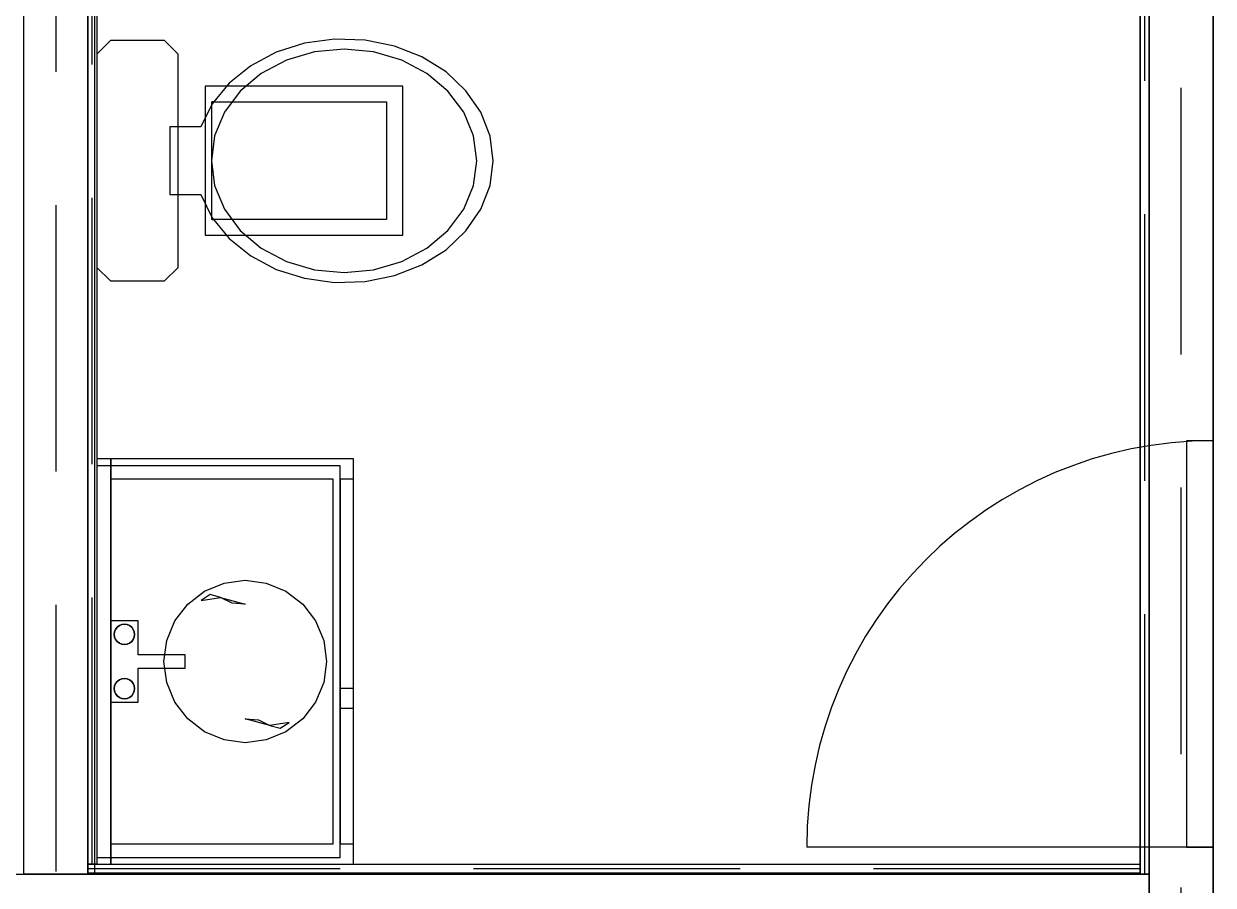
# Model space of a CAD drawing. Extents: x -23.2 to 18.8, y -18.4 to 11.3.
# Drawn here: x -0.446 to 1.784, y 2.09 to 3.706 of the extents above; entities that cross this region are included whole.
import ezdxf

# ---------------------------------------------------------------- set-up
doc = ezdxf.new("R2010")
doc.units = 0
doc.linetypes.add('DASHED', pattern=[0.75, 0.5, -0.25])
for name, color, linetype in [('EJE_MUROS', 8, 'CONTINUOUS'), ('FLOWTERMINAL', 8, 'CONTINUOUS'), ('LOSAS', 3, 'CONTINUOUS'), ('MUROS', 7, 'CONTINUOUS'), ('PUERTAS', 6, 'CONTINUOUS'), ('VIGAS', 5, 'CONTINUOUS')]:
    doc.layers.add(name, color=color, linetype=linetype)

msp = doc.modelspace()

# ---------------------------------------------------------------- linework, layer by layer
at = {"layer": 'EJE_MUROS', "linetype": 'DASHED'}
for p, q in [((1.7238, 0.8359), (1.7238, 5.7622)), ((-0.3862, 4.8659), (-0.3862, 2.1109)), ((-0.3177, 2.1297), (-0.3177, 4.8489)), ((1.6553, 4.8489), (1.6553, 2.1109)), ((1.6468, 2.1212), (-0.3262, 2.1212))]:
    msp.add_line(p, q, dxfattribs=at)
at = {"layer": 'FLOWTERMINAL'}
for p, q in [((-0.2838, 3.6743, 4.2383), (-0.3092, 3.6489, 4.2383)), ((-0.1822, 3.6743, 4.2383), (-0.2838, 3.6743, 4.2383)), ((-0.1568, 3.6489, 4.2383), (-0.1822, 3.6743, 4.2383)), ((0.0804, 3.6694, 3.8764), (0.0273, 3.6525, 3.8764)), ((0.1366, 3.6771, 3.8764), (0.0804, 3.6694, 3.8764)), ((0.1544, 3.6585, 3.897), (0.099, 3.6532, 3.897)), ((0.1936, 3.6753, 3.8764), (0.1366, 3.6771, 3.8764)), ((0.2098, 3.6532, 3.897), (0.1544, 3.6585, 3.897)), ((0.2489, 3.6641, 3.8764), (0.1936, 3.6753, 3.8764)), ((0.3003, 3.6439, 3.8764), (0.2489, 3.6641, 3.8764)), ((-0.3092, 3.6489, 4.2383), (-0.3092, 3.2489, 4.2383)), ((-0.1568, 3.2489, 4.2383), (-0.1568, 3.6489, 4.2383)), ((0.0273, 3.6525, 3.8764), (-0.0205, 3.6272, 3.8764)), ((0.0464, 3.6377, 3.897), (-0.0008, 3.6128, 3.897)), ((0.099, 3.6532, 3.897), (0.0464, 3.6377, 3.897)), ((0.2624, 3.6377, 3.897), (0.2098, 3.6532, 3.897)), ((0.3096, 3.6128, 3.897), (0.2624, 3.6377, 3.897)), ((0.3456, 3.6156, 3.8764), (0.3003, 3.6439, 3.8764)), ((-0.0205, 3.6272, 3.8764), (-0.0611, 3.5944, 3.8764)), ((-0.0008, 3.6128, 3.897), (-0.0402, 3.5796, 3.897)), ((0.349, 3.5796, 3.897), (0.3096, 3.6128, 3.897)), ((0.3829, 3.5804, 3.8764), (0.3456, 3.6156, 3.8764)), ((-0.0611, 3.5944, 3.8764), (-0.0927, 3.5556, 3.8764)), ((0.2647, 3.5886, 3.5105), (-0.106, 3.5886, 3.5105)), ((-0.106, 3.5886, 3.5105), (-0.106, 3.3092, 3.5105)), ((-0.0402, 3.5796, 3.897), (-0.0699, 3.5398, 3.897)), ((0.2647, 3.3092, 3.5105), (0.2647, 3.5886, 3.5105)), ((0.3787, 3.5398, 3.897), (0.349, 3.5796, 3.897)), ((0.4108, 3.5398, 3.8764), (0.3829, 3.5804, 3.8764)), ((-0.0927, 3.5556, 3.8764), (-0.114, 3.5124, 3.8764)), ((-0.0903, 3.5592, 3.8272), (-0.0933, 3.5592, 3.8272)), ((-0.0933, 3.5592, 3.8272), (-0.0933, 3.5548, 3.8272)), ((-0.0933, 3.3386, 3.5105), (-0.0933, 3.5592, 3.5105)), ((-0.0933, 3.5592, 3.5105), (0.2338, 3.5592, 3.5105)), ((-0.0933, 3.5548, 3.8272), (-0.0918, 3.557, 3.8272)), ((-0.0918, 3.557, 3.8272), (-0.0903, 3.5592, 3.8272)), ((0.2338, 3.5592, 3.5105), (0.2338, 3.3386, 3.5105)), ((-0.0699, 3.5398, 3.897), (-0.0883, 3.4955, 3.897)), ((0.3971, 3.4955, 3.897), (0.3787, 3.5398, 3.897)), ((0.428, 3.4953, 3.8764), (0.4108, 3.5398, 3.8764)), ((-0.114, 3.5124, 3.8764), (-0.1726, 3.5124, 3.8764)), ((-0.1726, 3.5124, 3.8764), (-0.1726, 3.3854, 3.8764)), ((-0.0883, 3.4955, 3.897), (-0.0945, 3.4489, 3.897)), ((0.4033, 3.4489, 3.897), (0.3971, 3.4955, 3.897)), ((0.4338, 3.4489, 3.8764), (0.428, 3.4953, 3.8764)), ((-0.0945, 3.4489, 3.897), (-0.0883, 3.4023, 3.897)), ((0.3971, 3.4023, 3.897), (0.4033, 3.4489, 3.897)), ((0.428, 3.4025, 3.8764), (0.4338, 3.4489, 3.8764)), ((-0.0883, 3.4023, 3.897), (-0.0699, 3.358, 3.897)), ((0.3787, 3.358, 3.897), (0.3971, 3.4023, 3.897)), ((0.4108, 3.3581, 3.8764), (0.428, 3.4025, 3.8764)), ((-0.1726, 3.3854, 3.8764), (-0.114, 3.3854, 3.8764)), ((-0.114, 3.3854, 3.8764), (-0.0927, 3.3422, 3.8764)), ((-0.0699, 3.358, 3.897), (-0.0402, 3.3183, 3.897)), ((0.349, 3.3183, 3.897), (0.3787, 3.358, 3.897)), ((0.3829, 3.3174, 3.8764), (0.4108, 3.3581, 3.8764)), ((-0.0918, 3.3408, 3.8272), (-0.0933, 3.3431, 3.8272)), ((-0.0933, 3.3431, 3.8272), (-0.0933, 3.3386, 3.8272)), ((-0.0933, 3.3386, 3.8272), (-0.0903, 3.3386, 3.8272)), ((0.2338, 3.3386, 3.5105), (-0.0933, 3.3386, 3.5105)), ((-0.0927, 3.3422, 3.8764), (-0.0611, 3.3034, 3.8764)), ((-0.0903, 3.3386, 3.8272), (-0.0918, 3.3408, 3.8272)), ((-0.106, 3.3092, 3.5105), (0.2647, 3.3092, 3.5105)), ((-0.0611, 3.3034, 3.8764), (-0.0205, 3.2707, 3.8764)), ((-0.0402, 3.3183, 3.897), (-0.0008, 3.2851, 3.897)), ((0.3096, 3.2851, 3.897), (0.349, 3.3183, 3.897)), ((0.3456, 3.2822, 3.8764), (0.3829, 3.3174, 3.8764)), ((-0.0008, 3.2851, 3.897), (0.0464, 3.2601, 3.897)), ((0.2624, 3.2601, 3.897), (0.3096, 3.2851, 3.897)), ((0.3003, 3.2539, 3.8764), (0.3456, 3.2822, 3.8764)), ((-0.0205, 3.2707, 3.8764), (0.0273, 3.2453, 3.8764)), ((0.0464, 3.2601, 3.897), (0.099, 3.2446, 3.897)), ((0.2098, 3.2446, 3.897), (0.2624, 3.2601, 3.897)), ((-0.3092, 3.2489, 4.2383), (-0.2838, 3.2235, 4.2383)), ((-0.1822, 3.2235, 4.2383), (-0.1568, 3.2489, 4.2383)), ((0.0273, 3.2453, 3.8764), (0.0804, 3.2285, 3.8764)), ((0.099, 3.2446, 3.897), (0.1544, 3.2394, 3.897)), ((0.1544, 3.2394, 3.897), (0.2098, 3.2446, 3.897)), ((0.1936, 3.2226, 3.8764), (0.2489, 3.2338, 3.8764)), ((0.2489, 3.2338, 3.8764), (0.3003, 3.2539, 3.8764)), ((-0.2838, 3.2235, 4.2383), (-0.1822, 3.2235, 4.2383)), ((0.0804, 3.2285, 3.8764), (0.1366, 3.2208, 3.8764)), ((0.1366, 3.2208, 3.8764), (0.1936, 3.2226, 3.8764)), ((-0.2828, 2.8898, 4.3526), (-0.309, 2.8898, 4.3526)), ((-0.309, 2.8898, 4.3526), (-0.309, 2.1298, 4.3526)), ((0.1468, 2.8771, 4.232), (-0.309, 2.8771, 4.232)), ((-0.309, 2.8771, 4.232), (-0.309, 2.1425, 4.232)), ((0.1722, 2.8898, 4.251), (-0.2828, 2.8898, 4.251)), ((-0.2828, 2.8898, 4.251), (-0.2828, 2.1298, 4.251)), ((-0.2828, 2.1298, 4.3526), (-0.2828, 2.8898, 4.3526)), ((0.1468, 2.1425, 4.232), (0.1468, 2.8771, 4.232)), ((0.1722, 2.1298, 4.251), (0.1722, 2.8898, 4.251)), ((0.1341, 2.8517, 3.8383), (-0.2828, 2.8517, 3.8383)), ((-0.2828, 2.8517, 3.8383), (-0.2828, 2.1679, 3.8383)), ((0.1341, 2.1679, 3.8383), (0.1341, 2.8517, 3.8383)), ((0.1722, 2.8517, 4.2066), (0.1468, 2.8517, 4.2066)), ((0.1468, 2.8517, 4.2066), (0.1468, 2.1679, 4.2066)), ((0.1722, 2.8517, 4.0415), (0.1468, 2.8517, 4.0415)), ((0.1468, 2.8517, 4.0415), (0.1468, 2.46, 4.0415)), ((0.1722, 2.1679, 4.2066), (0.1722, 2.8517, 4.2066)), ((0.1722, 2.46, 4.0415), (0.1722, 2.8517, 4.0415)), ((-0.1072, 2.6418, 4.251), (-0.0704, 2.657, 4.251)), ((-0.0704, 2.657, 4.251), (-0.031, 2.6622, 4.251)), ((-0.031, 2.6622, 4.251), (0.0085, 2.657, 4.251)), ((0.0085, 2.657, 4.251), (0.0452, 2.6418, 4.251)), ((-0.1387, 2.6176, 4.251), (-0.1072, 2.6418, 4.251)), ((-0.0968, 2.6352, 4.1946), (-0.1136, 2.6241, 4.1932)), ((-0.0771, 2.6298, 4.1692), (-0.0968, 2.6352, 4.1946)), ((0.0452, 2.6418, 4.251), (0.0768, 2.6176, 4.251)), ((-0.163, 2.586, 4.251), (-0.1387, 2.6176, 4.251)), ((-0.1136, 2.6241, 4.1932), (-0.0771, 2.6298, 4.1692)), ((-0.0771, 2.6298, 4.1692), (-0.031, 2.6176, 4.1433)), ((-0.0556, 2.6193, 4.1479), (-0.0771, 2.6298, 4.1692)), ((-0.031, 2.6176, 4.1433), (-0.0556, 2.6193, 4.1479)), ((0.0768, 2.6176, 4.251), (0.101, 2.586, 4.251)), ((-0.232, 2.586, 4.2764), (-0.2828, 2.586, 4.2764)), ((-0.2828, 2.586, 4.2764), (-0.2828, 2.4336, 4.2764)), ((-0.2758, 2.5656, 4.3145), (-0.2764, 2.5606, 4.3145)), ((-0.2764, 2.5606, 4.2764), (-0.2758, 2.5656, 4.2764)), ((-0.2739, 2.5701, 4.3145), (-0.2758, 2.5656, 4.3145)), ((-0.2758, 2.5656, 4.2764), (-0.2739, 2.5701, 4.2764)), ((-0.2708, 2.5741, 4.3145), (-0.2739, 2.5701, 4.3145)), ((-0.2739, 2.5701, 4.2764), (-0.2708, 2.5741, 4.2764)), ((-0.2669, 2.5771, 4.3145), (-0.2708, 2.5741, 4.3145)), ((-0.2708, 2.5741, 4.2764), (-0.2669, 2.5771, 4.2764)), ((-0.2623, 2.579, 4.3145), (-0.2669, 2.5771, 4.3145)), ((-0.2669, 2.5771, 4.2764), (-0.2623, 2.579, 4.2764)), ((-0.2574, 2.5797, 4.3145), (-0.2623, 2.579, 4.3145)), ((-0.2623, 2.579, 4.2764), (-0.2574, 2.5797, 4.2764)), ((-0.2524, 2.579, 4.3145), (-0.2574, 2.5797, 4.3145)), ((-0.2574, 2.5797, 4.2764), (-0.2524, 2.579, 4.2764)), ((-0.2479, 2.5771, 4.3145), (-0.2524, 2.579, 4.3145)), ((-0.2524, 2.579, 4.2764), (-0.2479, 2.5771, 4.2764)), ((-0.2439, 2.5741, 4.3145), (-0.2479, 2.5771, 4.3145)), ((-0.2479, 2.5771, 4.2764), (-0.2439, 2.5741, 4.2764)), ((-0.2409, 2.5701, 4.3145), (-0.2439, 2.5741, 4.3145)), ((-0.2439, 2.5741, 4.2764), (-0.2409, 2.5701, 4.2764)), ((-0.239, 2.5656, 4.3145), (-0.2409, 2.5701, 4.3145)), ((-0.2409, 2.5701, 4.2764), (-0.239, 2.5656, 4.2764)), ((-0.2383, 2.5606, 4.3145), (-0.239, 2.5656, 4.3145)), ((-0.239, 2.5656, 4.2764), (-0.2383, 2.5606, 4.2764)), ((-0.232, 2.5225, 4.2764), (-0.232, 2.586, 4.2764)), ((-0.1782, 2.5493, 4.251), (-0.163, 2.586, 4.251)), ((0.101, 2.586, 4.251), (0.1162, 2.5493, 4.251)), ((-0.2764, 2.5606, 4.3145), (-0.2758, 2.5557, 4.3145)), ((-0.2758, 2.5557, 4.2764), (-0.2764, 2.5606, 4.2764)), ((-0.2758, 2.5557, 4.3145), (-0.2739, 2.5511, 4.3145)), ((-0.2739, 2.5511, 4.2764), (-0.2758, 2.5557, 4.2764)), ((-0.2739, 2.5511, 4.3145), (-0.2708, 2.5472, 4.3145)), ((-0.2708, 2.5472, 4.2764), (-0.2739, 2.5511, 4.2764)), ((-0.2708, 2.5472, 4.3145), (-0.2669, 2.5441, 4.3145)), ((-0.2669, 2.5441, 4.2764), (-0.2708, 2.5472, 4.2764)), ((-0.2669, 2.5441, 4.3145), (-0.2623, 2.5422, 4.3145)), ((-0.2623, 2.5422, 4.2764), (-0.2669, 2.5441, 4.2764)), ((-0.2623, 2.5422, 4.3145), (-0.2574, 2.5416, 4.3145)), ((-0.2574, 2.5416, 4.2764), (-0.2623, 2.5422, 4.2764)), ((-0.2574, 2.5416, 4.3145), (-0.2524, 2.5422, 4.3145)), ((-0.2524, 2.5422, 4.2764), (-0.2574, 2.5416, 4.2764)), ((-0.2524, 2.5422, 4.3145), (-0.2479, 2.5441, 4.3145)), ((-0.2479, 2.5441, 4.2764), (-0.2524, 2.5422, 4.2764)), ((-0.2479, 2.5441, 4.3145), (-0.2439, 2.5472, 4.3145)), ((-0.2439, 2.5472, 4.2764), (-0.2479, 2.5441, 4.2764)), ((-0.2439, 2.5472, 4.3145), (-0.2409, 2.5511, 4.3145)), ((-0.2409, 2.5511, 4.2764), (-0.2439, 2.5472, 4.2764)), ((-0.2409, 2.5511, 4.3145), (-0.239, 2.5557, 4.3145)), ((-0.239, 2.5557, 4.2764), (-0.2409, 2.5511, 4.2764)), ((-0.239, 2.5557, 4.3145), (-0.2383, 2.5606, 4.3145)), ((-0.2383, 2.5606, 4.2764), (-0.239, 2.5557, 4.2764)), ((-0.1834, 2.5098, 4.251), (-0.1782, 2.5493, 4.251)), ((0.1162, 2.5493, 4.251), (0.1214, 2.5098, 4.251)), ((-0.1439, 2.5225, 4.3273), (-0.232, 2.5225, 4.2764)), ((-0.1439, 2.4971, 4.3273), (-0.1439, 2.5225, 4.3273)), ((-0.1782, 2.4704, 4.251), (-0.1834, 2.5098, 4.251)), ((0.1214, 2.5098, 4.251), (0.1162, 2.4704, 4.251)), ((-0.2669, 2.4755, 4.3145), (-0.2708, 2.4725, 4.3145)), ((-0.2708, 2.4725, 4.2764), (-0.2669, 2.4755, 4.2764)), ((-0.2623, 2.4774, 4.3145), (-0.2669, 2.4755, 4.3145)), ((-0.2669, 2.4755, 4.2764), (-0.2623, 2.4774, 4.2764)), ((-0.2574, 2.4781, 4.3145), (-0.2623, 2.4774, 4.3145)), ((-0.2623, 2.4774, 4.2764), (-0.2574, 2.4781, 4.2764)), ((-0.2524, 2.4774, 4.3145), (-0.2574, 2.4781, 4.3145)), ((-0.2574, 2.4781, 4.2764), (-0.2524, 2.4774, 4.2764)), ((-0.2479, 2.4755, 4.3145), (-0.2524, 2.4774, 4.3145)), ((-0.2524, 2.4774, 4.2764), (-0.2479, 2.4755, 4.2764)), ((-0.2439, 2.4725, 4.3145), (-0.2479, 2.4755, 4.3145)), ((-0.2479, 2.4755, 4.2764), (-0.2439, 2.4725, 4.2764)), ((-0.232, 2.4336, 4.2764), (-0.232, 2.4971, 4.2764)), ((-0.232, 2.4971, 4.2764), (-0.1439, 2.4971, 4.3273)), ((-0.2758, 2.464, 4.3145), (-0.2764, 2.459, 4.3145)), ((-0.2764, 2.459, 4.2764), (-0.2758, 2.464, 4.2764)), ((-0.2764, 2.459, 4.3145), (-0.2758, 2.4541, 4.3145)), ((-0.2758, 2.4541, 4.2764), (-0.2764, 2.459, 4.2764)), ((-0.2739, 2.4685, 4.3145), (-0.2758, 2.464, 4.3145)), ((-0.2758, 2.464, 4.2764), (-0.2739, 2.4685, 4.2764)), ((-0.2758, 2.4541, 4.3145), (-0.2739, 2.4495, 4.3145)), ((-0.2739, 2.4495, 4.2764), (-0.2758, 2.4541, 4.2764)), ((-0.2708, 2.4725, 4.3145), (-0.2739, 2.4685, 4.3145)), ((-0.2739, 2.4685, 4.2764), (-0.2708, 2.4725, 4.2764)), ((-0.2409, 2.4685, 4.3145), (-0.2439, 2.4725, 4.3145)), ((-0.2439, 2.4725, 4.2764), (-0.2409, 2.4685, 4.2764)), ((-0.239, 2.464, 4.3145), (-0.2409, 2.4685, 4.3145)), ((-0.2409, 2.4685, 4.2764), (-0.239, 2.464, 4.2764)), ((-0.2409, 2.4495, 4.3145), (-0.239, 2.4541, 4.3145)), ((-0.239, 2.4541, 4.2764), (-0.2409, 2.4495, 4.2764)), ((-0.2383, 2.459, 4.3145), (-0.239, 2.464, 4.3145)), ((-0.239, 2.464, 4.2764), (-0.2383, 2.459, 4.2764)), ((-0.239, 2.4541, 4.3145), (-0.2383, 2.459, 4.3145)), ((-0.2383, 2.459, 4.2764), (-0.239, 2.4541, 4.2764)), ((-0.163, 2.4336, 4.251), (-0.1782, 2.4704, 4.251)), ((0.1162, 2.4704, 4.251), (0.101, 2.4336, 4.251)), ((0.1468, 2.46, 4.0415), (0.1722, 2.46, 4.0415)), ((-0.2828, 2.4336, 4.2764), (-0.232, 2.4336, 4.2764)), ((-0.2739, 2.4495, 4.3145), (-0.2708, 2.4456, 4.3145)), ((-0.2708, 2.4456, 4.2764), (-0.2739, 2.4495, 4.2764)), ((-0.2708, 2.4456, 4.3145), (-0.2669, 2.4425, 4.3145)), ((-0.2669, 2.4425, 4.2764), (-0.2708, 2.4456, 4.2764)), ((-0.2669, 2.4425, 4.3145), (-0.2623, 2.4406, 4.3145)), ((-0.2623, 2.4406, 4.2764), (-0.2669, 2.4425, 4.2764)), ((-0.2623, 2.4406, 4.3145), (-0.2574, 2.44, 4.3145)), ((-0.2574, 2.44, 4.2764), (-0.2623, 2.4406, 4.2764)), ((-0.2574, 2.44, 4.3145), (-0.2524, 2.4406, 4.3145)), ((-0.2524, 2.4406, 4.2764), (-0.2574, 2.44, 4.2764)), ((-0.2524, 2.4406, 4.3145), (-0.2479, 2.4425, 4.3145)), ((-0.2479, 2.4425, 4.2764), (-0.2524, 2.4406, 4.2764)), ((-0.2479, 2.4425, 4.3145), (-0.2439, 2.4456, 4.3145)), ((-0.2439, 2.4456, 4.2764), (-0.2479, 2.4425, 4.2764)), ((-0.2439, 2.4456, 4.3145), (-0.2409, 2.4495, 4.3145)), ((-0.2409, 2.4495, 4.2764), (-0.2439, 2.4456, 4.2764)), ((-0.1387, 2.4021, 4.251), (-0.163, 2.4336, 4.251)), ((0.101, 2.4336, 4.251), (0.0768, 2.4021, 4.251)), ((0.1722, 2.4219, 4.0415), (0.1468, 2.4219, 4.0415)), ((0.1468, 2.4219, 4.0415), (0.1468, 2.1679, 4.0415)), ((0.1722, 2.4219, 3.8002), (0.1468, 2.4219, 3.8002)), ((0.1468, 2.4219, 3.8002), (0.1468, 2.1679, 3.8002)), ((0.1722, 2.1679, 4.0415), (0.1722, 2.4219, 4.0415)), ((0.1722, 2.1679, 3.8002), (0.1722, 2.4219, 3.8002)), ((-0.1072, 2.3778, 4.251), (-0.1387, 2.4021, 4.251)), ((0.0151, 2.3898, 4.1692), (-0.031, 2.4021, 4.1433)), ((-0.031, 2.4021, 4.1433), (-0.0063, 2.4004, 4.1479)), ((0.0151, 2.3898, 4.1692), (-0.031, 2.4021, 4.1433)), ((-0.031, 2.4021, 4.1433), (-0.0063, 2.4004, 4.1479)), ((-0.0063, 2.4004, 4.1479), (0.0151, 2.3898, 4.1692)), ((-0.0063, 2.4004, 4.1479), (0.0151, 2.3898, 4.1692)), ((0.0516, 2.3955, 4.1932), (0.0151, 2.3898, 4.1692)), ((0.0151, 2.3898, 4.1692), (0.0348, 2.3845, 4.1946)), ((0.0348, 2.3845, 4.1946), (0.0516, 2.3955, 4.1932)), ((0.0768, 2.4021, 4.251), (0.0452, 2.3778, 4.251)), ((-0.0704, 2.3626, 4.251), (-0.1072, 2.3778, 4.251)), ((0.0452, 2.3778, 4.251), (0.0085, 2.3626, 4.251)), ((-0.031, 2.3574, 4.251), (-0.0704, 2.3626, 4.251)), ((0.0085, 2.3626, 4.251), (-0.031, 2.3574, 4.251)), ((-0.2828, 2.1679, 3.8383), (0.1341, 2.1679, 3.8383)), ((0.1468, 2.1679, 4.2066), (0.1722, 2.1679, 4.2066)), ((0.1468, 2.1679, 4.0415), (0.1722, 2.1679, 4.0415)), ((0.1468, 2.1679, 3.8002), (0.1722, 2.1679, 3.8002)), ((-0.309, 2.1425, 4.232), (0.1468, 2.1425, 4.232)), ((-0.309, 2.1298, 4.3526), (-0.2828, 2.1298, 4.3526)), ((-0.2828, 2.1298, 4.251), (0.1722, 2.1298, 4.251))]:
    msp.add_line(p, q, dxfattribs=at)
at = {"layer": 'LOSAS'}
for p, q in [((1.7838, 1.9909), (1.7838, 5.8166)), ((1.7838, 0.8359), (1.7838, 5.7827)), ((1.6638, 4.8659), (1.6638, 0.1759)), ((-0.3132, 2.1109), (-0.3132, 4.8489)), ((1.6468, 4.8489), (1.6468, 2.1109)), ((1.6468, 2.1109), (-0.3132, 2.1109))]:
    msp.add_line(p, q, dxfattribs=at)
at = {"layer": 'MUROS'}
for p, q in [((1.6638, 0.8359), (1.6638, 5.7622)), ((1.7838, 5.7622), (1.7838, 0.8359)), ((1.7838, 0.8359), (1.7838, 5.7607)), ((-0.4462, 2.1109), (-0.4462, 4.8659)), ((-0.3262, 4.8659), (-0.3262, 2.1109)), ((-0.3262, 2.1297), (-0.3262, 4.8489)), ((-0.3092, 4.8489), (-0.3092, 2.1297)), ((1.6468, 2.1109), (1.6468, 4.8489)), ((1.6638, 4.8489), (1.6638, 2.1109)), ((-0.3262, 2.1127), (-0.3262, 2.1297)), ((-0.3262, 2.1297), (1.6468, 2.1297)), ((-0.3092, 2.1297), (-0.3262, 2.1297)), ((1.6468, 2.1297), (1.6468, 2.1127)), ((-2.0762, 2.1109), (1.6638, 2.1109)), ((-0.3262, 2.1109), (-0.4462, 2.1109)), ((1.6468, 2.1127), (-0.3262, 2.1127)), ((1.6638, 2.1109), (1.6468, 2.1109)), ((1.6638, 2.1109), (1.6638, 1.9909))]:
    msp.add_line(p, q, dxfattribs=at)
at = {"layer": 'PUERTAS'}
for p, q in [((1.7838, 2.9239), (1.7338, 2.9239)), ((1.7338, 2.9239), (1.7338, 2.1619)), ((1.7838, 2.9239), (1.7338, 2.9239)), ((1.7338, 2.9239), (1.7338, 2.1619)), ((1.7838, 2.9239), (1.7338, 2.9239)), ((1.7338, 2.9239), (1.7338, 2.1619)), ((1.7838, 2.1619), (1.7838, 2.9239)), ((1.7838, 2.1619), (1.7838, 2.9239)), ((1.7838, 2.1619), (1.7838, 2.9239)), ((1.7838, 2.1619), (1.0218, 2.1619)), ((1.7838, 2.1619), (1.0218, 2.1619)), ((1.7838, 2.1619), (1.0218, 2.1619)), ((1.7338, 2.1619), (1.7838, 2.1619)), ((1.7338, 2.1619), (1.7838, 2.1619)), ((1.7338, 2.1619), (1.7838, 2.1619))]:
    msp.add_line(p, q, dxfattribs=at)
msp.add_arc((1.7838, 2.1619), 0.762, 90, 180, dxfattribs=at)
msp.add_arc((1.7838, 2.1619), 0.762, 90, 180, dxfattribs=at)
msp.add_arc((1.7838, 2.1619), 0.762, 90, 180, dxfattribs=at)
at = {"layer": 'VIGAS'}
msp.add_line((1.6638, 5.7607), (1.6638, 0.8359), dxfattribs=at)

doc.saveas('drawing.dxf')
